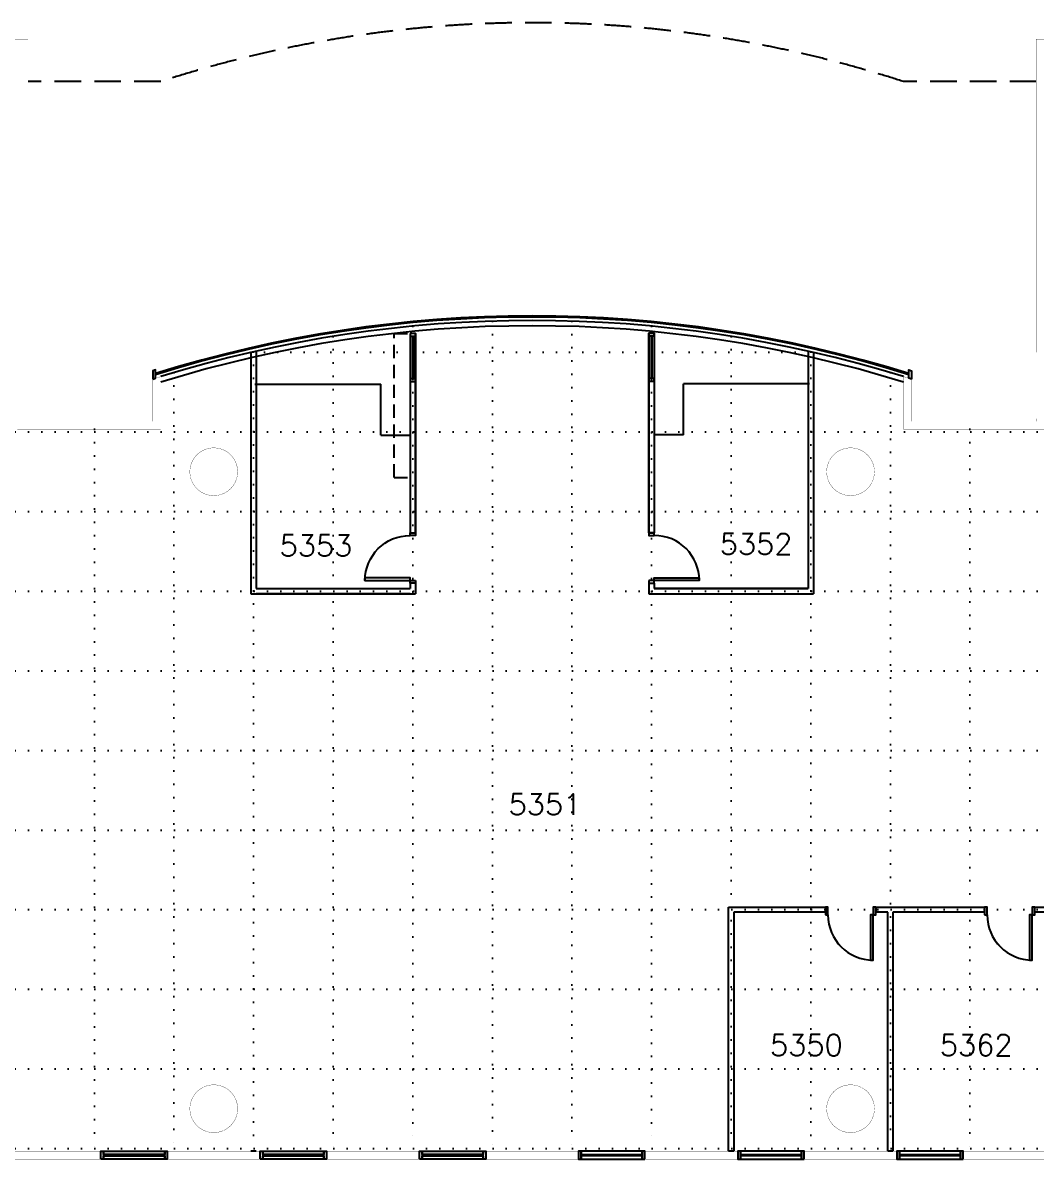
# Model space of a CAD drawing. Extents: x -68523 to 336700, y -113452 to 119396.
# Drawn here: x -9600 to 9500, y 17848 to 39259 of the extents above; entities that cross this region are included whole.
import ezdxf

# ---------------------------------------------------------------- set-up
doc = ezdxf.new("R2010")
doc.units = 0
doc.header["$LTSCALE"] = 1000
doc.header["$MEASUREMENT"] = 0
for name, pattern in [('S3144a$0$DASHED', [0.75, 0.5, -0.25]), ('S3144a$0$DOT', [0.25, 0, -0.25]), ('S3144a$0$HIDDEN', [0.375, 0.25, -0.125])]:
    doc.linetypes.add(name, pattern=pattern)
doc.layers.get('0').update_dxf_attribs({"linetype": 'CONTINUOUS'})
for name, color, linetype in [('S3144a$0$11', 14, 'CONTINUOUS'), ('S3144a$0$17', 14, 'CONTINUOUS'), ('S3144a$0$20', 7, 'CONTINUOUS'), ('S3144a$0$23', 7, 'CONTINUOUS'), ('S3144a$0$30', 1, 'CONTINUOUS'), ('S3144a$0$4', 7, 'CONTINUOUS'), ('S3144a$0$48', 2, 'CONTINUOUS'), ('S3144a$0$6', 7, 'CONTINUOUS'), ('S3144a$0$HGLAZED', 1, 'CONTINUOUS'), ('S3144a$0$NDRYWALL', 1, 'CONTINUOUS'), ('S3144a$0$ROOM-NO', 4, 'CONTINUOUS')]:
    doc.layers.add(name, color=color, linetype=linetype)
doc.styles.add('S3144a$0$STANDARD', font='SIMPLEX')

# ---------------------------------------------------------------- blocks, each defined once
blk = doc.blocks.new('S3144a$0$DR850')
at = {"layer": 'S3144a$0$30'}
for points in [[(0, 949.9981), (0, 899.9982), (100, 899.9982), (100, 949.9981)], [(0, 49.9999), (0, 0), (100, 0), (100, 49.9999)], [(100, 49.9999), (100, 99.9998), (949.9983, 99.9998), (949.9983, 49.9999)]]:
    blk.add_lwpolyline(points, close=True, dxfattribs=at)
blk.add_arc((100, 49.9999), 849.9983, 0, 90, dxfattribs=at)
blk = doc.blocks.new('S3144a$0$D950A')
at = {"layer": 'S3144a$0$30', "color": 14, "linetype": 'Continuous'}
for points in [[(0.05, 0.15), (0.1, 0.15), (0.1, 1), (0.05, 1)], [(0.05, 0.15), (0, 0.15), (0, 0), (0.05, 0)], [(0.95, 0.15), (0.9, 0.15), (0.9, 0), (0.95, 0)]]:
    blk.add_lwpolyline(points, close=True, dxfattribs=at)
blk.add_arc((0.05, 0.15), 0.85, 0, 90, dxfattribs=at)

msp = doc.modelspace()

# ---------------------------------------------------------------- linework, layer by layer
at = {"layer": 'S3144a$0$11', "color": 14, "linetype": 'Continuous', "const_width": 5}
for points in [[(-18499.8, 38950.1), (-9499.9, 38950.1), (-9500.2, 31749.9), (-7149.9, 31750), (-7149.9, 32544.5)], [(18500.3, 38949.9), (9500.3, 38949.9), (9500.3, 33050), (9765.3, 33050)], [(-6999.9, 32591.2), (-6999.9, 31600.1), (-9699.9, 31600.1)], [(7150.1, 32544.5), (7150.1, 31750), (9500.4, 31749.9), (9500.4, 31799.9), (14349.9, 31800), (14349.9, 31600), (7000.1, 31600.1), (7000.1, 32591.6)]]:
    msp.add_lwpolyline(points, dxfattribs=at)
for points in [[(-6999.9, 32591.2, 0.001648), (-7149.9, 32544.5, 0.001648)], [(7000.1, 32591.2, -0.001648), (7150.1, 32544.5, -0.001648)]]:
    msp.add_lwpolyline(points, format="xyb", dxfattribs=at)
at = {"layer": 'S3144a$0$17', "color": 14, "linetype": 'Continuous'}
for p, q in [((-2299.9, 28500.1), (-5199.9, 28500.1)), ((5200, 28600.1), (2300, 28600.1)), ((3700.1, 18000.1), (3700.1, 22600.1)), ((3700.1, 22600.1), (5525.1, 22600.1)), ((3800.1, 22500.1), (3800.1, 18000.1)), ((5525.1, 22500.1), (3800.1, 22500.1)), ((6475.1, 22600.1), (8525.1, 22600.1)), ((6700.1, 18000.1), (6700.1, 22500.1)), ((6800.1, 22500.1), (6800.1, 18000.1)), ((8525.1, 22500.1), (6800.1, 22500.1)), ((9475.1, 22600.1), (11525.1, 22600.1)), ((-5199.9, 18000.1), (-5299.9, 18000.1)), ((3800.1, 18000.1), (3700.1, 18000.1)), ((6800.1, 18000.1), (6700.1, 18000.1))]:
    msp.add_line(p, q, dxfattribs=at)
at = {"layer": 'S3144a$0$17', "color": 14, "linetype": 'S3144a$0$HIDDEN'}
for p, q in [((5525.1, 22600.1), (5525.1, 22500.1)), ((6700.1, 22500.1), (6475.1, 22500.1)), ((8525.1, 22600.1), (8525.1, 22500.1)), ((9475.1, 22500.1), (9475.1, 22600.1)), ((9700.1, 22500.1), (9475.1, 22500.1))]:
    msp.add_line(p, q, dxfattribs=at)
at = {"layer": 'S3144a$0$17'}
msp.add_line((6475.1, 22600.1), (6475.1, 22500.1), dxfattribs=at)
at = {"layer": 'S3144a$0$20', "color": 14, "linetype": 'Continuous'}
for points in [[(-7149.9, 32544.5), (-7099.9, 32560.4), (-7099.9, 32717.7), (-7149.9, 32701.9)], [(7150.1, 32544.5), (7100.1, 32560.4), (7100.1, 32717.7), (7150.1, 32701.9)]]:
    msp.add_lwpolyline(points, close=True, dxfattribs=at)
at = {"layer": 'S3144a$0$20', "linetype": 'Continuous', "const_width": 5}
for points in [[(-8124.9, 18000.1), (-8124.9, 17850.1), (-9874.9, 17850.1), (-9874.9, 18000.1)], [(-5124.9, 18000.1), (-5124.9, 17850.1), (-6874.9, 17850.1), (-6874.9, 18000.1)], [(-2124.9, 18000.1), (-2124.9, 17850.1), (-3874.9, 17850.1), (-3874.9, 18000.1)], [(875.1, 18000.1), (875.1, 17850.1), (-874.9, 17850.1), (-874.9, 18000.1)], [(2125.1, 18000.1), (2125.1, 17850.1), (3875.1, 17850.1), (3875.1, 18000.1)], [(5125.1, 18000.1), (5125.1, 17850.1), (6875.1, 17850.1), (6875.1, 18000.1)], [(8125.1, 18000.1), (8125.1, 17850.1), (9875.1, 17850.1), (9875.1, 18000.1)]]:
    msp.add_lwpolyline(points, close=True, dxfattribs=at)
at = {"layer": 'S3144a$0$20', "color": 14, "linetype": 'Continuous'}
for radius, start, end in [(23760, 72.61316, 107.38684), (23740, 72.59805, 107.40195), (23675, 72.80225, 107.19775)]:
    msp.add_arc((0.1, 9975.1), radius, start, end, dxfattribs=at)
at = {"layer": 'S3144a$0$23', "color": 14, "linetype": 'S3144a$0$DASHED'}
for p, q in [((-6999.9, 38150.1), (-9499.9, 38150.1)), ((9500.1, 38150.1), (7000.1, 38150.1))]:
    msp.add_line(p, q, dxfattribs=at)
at = {"layer": 'S3144a$0$23', "linetype": 'Continuous'}
for points in [[(-8124.9, 17850.1), (-8124.9, 18000.1), (-8074.9, 18000.1), (-8074.9, 17850.1)], [(-8074.9, 17935.1), (-8074.9, 18000.1), (-6924.9, 18000.1), (-6924.9, 17935.1)], [(-6924.9, 17850.1), (-6924.9, 18000.1), (-6874.9, 18000.1), (-6874.9, 17850.1)], [(-5124.9, 17850.1), (-5124.9, 18000.1), (-5074.9, 18000.1), (-5074.9, 17850.1)], [(-5074.9, 17935.1), (-5074.9, 18000.1), (-3924.9, 18000.1), (-3924.9, 17935.1)], [(-3924.9, 17850.1), (-3924.9, 18000.1), (-3874.9, 18000.1), (-3874.9, 17850.1)], [(-2124.9, 17850.1), (-2124.9, 18000.1), (-2074.9, 18000.1), (-2074.9, 17850.1)], [(-2074.9, 17935.1), (-2074.9, 18000.1), (-924.9, 18000.1), (-924.9, 17935.1)], [(-924.9, 17850.1), (-924.9, 18000.1), (-874.9, 18000.1), (-874.9, 17850.1)], [(925.1, 17850.1), (925.1, 18000.1), (875.1, 18000.1), (875.1, 17850.1)], [(2075.1, 17935.1), (2075.1, 18000.1), (925.1, 18000.1), (925.1, 17935.1)], [(2125.1, 17850.1), (2125.1, 18000.1), (2075.1, 18000.1), (2075.1, 17850.1)], [(3925.1, 17850.1), (3925.1, 18000.1), (3875.1, 18000.1), (3875.1, 17850.1)], [(5075.1, 17935.1), (5075.1, 18000.1), (3925.1, 18000.1), (3925.1, 17935.1)], [(5125.1, 17850.1), (5125.1, 18000.1), (5075.1, 18000.1), (5075.1, 17850.1)], [(6925.1, 17850.1), (6925.1, 18000.1), (6875.1, 18000.1), (6875.1, 17850.1)], [(8075.1, 17935.1), (8075.1, 18000.1), (6925.1, 18000.1), (6925.1, 17935.1)], [(8125.1, 17850.1), (8125.1, 18000.1), (8075.1, 18000.1), (8075.1, 17850.1)], [(-8074.9, 17850.1), (-8074.9, 17915.1), (-6924.9, 17915.1), (-6924.9, 17850.1)], [(-5074.9, 17850.1), (-5074.9, 17915.1), (-3924.9, 17915.1), (-3924.9, 17850.1)], [(-2074.9, 17850.1), (-2074.9, 17915.1), (-924.9, 17915.1), (-924.9, 17850.1)], [(2075.1, 17850.1), (2075.1, 17915.1), (925.1, 17915.1), (925.1, 17850.1)], [(5075.1, 17850.1), (5075.1, 17915.1), (3925.1, 17915.1), (3925.1, 17850.1)], [(8075.1, 17850.1), (8075.1, 17915.1), (6925.1, 17915.1), (6925.1, 17850.1)]]:
    msp.add_lwpolyline(points, close=True, dxfattribs=at)
at = {"layer": 'S3144a$0$23', "color": 14, "linetype": 'S3144a$0$DASHED'}
msp.add_arc((0.1, 16618.8), 22640.6, 71.99024, 108.00976, dxfattribs=at)
at = {"layer": 'S3144a$0$30', "color": 14, "linetype": 'Continuous'}
for p, q in [((5575.1, 22600.1), (5525.1, 22600.1)), ((5525.1, 22600.1), (5525.1, 22450.1)), ((5575.1, 22450.1), (5575.1, 22600.1)), ((6475.1, 22600.1), (6425.1, 22600.1)), ((6425.1, 22600.1), (6425.1, 22450.1)), ((6475.1, 22450.1), (6475.1, 22600.1)), ((8575.1, 22600.1), (8525.1, 22600.1)), ((8525.1, 22600.1), (8525.1, 22450.1)), ((8575.1, 22450.1), (8575.1, 22600.1)), ((9475.1, 22600.1), (9425.1, 22600.1)), ((9425.1, 22600.1), (9425.1, 22450.1)), ((9475.1, 22450.1), (9475.1, 22600.1)), ((5525.1, 22450.1), (5575.1, 22450.1)), ((6425.1, 22450.1), (6375.1, 22450.1)), ((6375.1, 22450.1), (6375.1, 21600.1)), ((6425.1, 22450.1), (6475.1, 22450.1)), ((6425.1, 21600.1), (6425.1, 22450.1)), ((8525.1, 22450.1), (8575.1, 22450.1)), ((9425.1, 22450.1), (9375.1, 22450.1)), ((9375.1, 22450.1), (9375.1, 21600.1)), ((9425.1, 22450.1), (9475.1, 22450.1)), ((9425.1, 21600.1), (9425.1, 22450.1)), ((6375.1, 21600.1), (6425.1, 21600.1)), ((9375.1, 21600.1), (9425.1, 21600.1))]:
    msp.add_line(p, q, dxfattribs=at)
for centre in [(6425.1, 22450.1), (9425.1, 22450.1)]:
    msp.add_ellipse(centre, major_axis=(601, 601), ratio=1, start_param=2.3561945, end_param=3.9269908, dxfattribs=at)
at = {"layer": 'S3144a$0$4', "color": 7, "linetype": 'S3144a$0$DOT'}
for p, q in [((-749.9, 33638.2), (-749.9, 18050.1)), ((750, 33638.2), (750, 18050.1)), ((-2249.9, 33542.9), (-2249.9, 18050.1)), ((2250, 33543), (2250, 18050.1)), ((-3749.9, 33351.2), (-3749.9, 18050.1)), ((3750, 33351.2), (3750, 18050.1)), ((-5296.1, 33050.1), (5296.3, 33050.1)), ((-5249.9, 33060.7), (-5249.9, 18050.1)), ((5250, 33060.7), (5250, 18050.1)), ((-6749.9, 32667.5), (-6749.9, 18050.1)), ((6750, 32667.5), (6750, 18050.1)), ((-32249.9, 31550.1), (54750, 31550.1)), ((-8249.9, 31600.1), (-8249.9, 18050.1)), ((8250, 31600.1), (8250, 18050.1)), ((-32249.9, 30050.1), (54750, 30050.1)), ((-32249.9, 28550.1), (54750, 28550.1)), ((-32249.9, 27050.1), (54750, 27050.1)), ((-32249.9, 25550.1), (54750, 25550.1)), ((-32249.9, 24050.1), (54750, 24050.1)), ((-32249.9, 22550.1), (54750, 22550.1)), ((-32249.9, 21050.1), (54750, 21050.1)), ((-32249.9, 19550.1), (54750, 19550.1)), ((-32249.9, 18050.1), (54750, 18050.1))]:
    msp.add_line(p, q, dxfattribs=at)
at = {"layer": 'S3144a$0$4', "linetype": 'S3144a$0$DOT'}
for p, q in [((-749.9, 33638.2), (-749.9, 18050.1)), ((750, 33638.2), (750, 18050.1)), ((-2249.9, 33542.9), (-2249.9, 18050.1)), ((2250, 33543), (2250, 18050.1)), ((-3749.9, 33351.2), (-3749.9, 18050.1)), ((3750, 33351.2), (3750, 18050.1)), ((-5296.1, 33050.1), (5296.3, 33050.1)), ((-5249.9, 33060.7), (-5249.9, 18050.1)), ((5250, 33060.7), (5250, 18050.1)), ((-6749.9, 32667.5), (-6749.9, 18050.1)), ((6750, 32667.5), (6750, 18050.1)), ((-32249.9, 31550.1), (54750, 31550.1)), ((-8249.9, 31600.1), (-8249.9, 18050.1)), ((8250, 31600.1), (8250, 18050.1)), ((-32249.9, 30050.1), (54750, 30050.1)), ((-32249.9, 28550.1), (54750, 28550.1)), ((-32249.9, 27050.1), (54750, 27050.1)), ((-32249.9, 25550.1), (54750, 25550.1)), ((-32249.9, 24050.1), (54750, 24050.1)), ((-32249.9, 22550.1), (54750, 22550.1)), ((-32249.9, 21050.1), (54750, 21050.1)), ((-32249.9, 19550.1), (54750, 19550.1)), ((-32249.9, 18050.1), (54750, 18050.1))]:
    msp.add_line(p, q, dxfattribs=at)
at = {"layer": 'S3144a$0$48', "color": 14, "linetype": 'Continuous'}
msp.add_arc((0.1, 9975.1), 23575, 72.72701, 107.27299, dxfattribs=at)
at = {"layer": 'S3144a$0$6', "color": 14, "linetype": 'Continuous', "const_width": 5}
for points in [[(-5549.9, 30800.1, 1), (-6449.9, 30800.1, 1)], [(6450.1, 30800.1, 1), (5550.1, 30800.1, 1)]]:
    msp.add_lwpolyline(points, format="xyb", close=True, dxfattribs=at)
at = {"layer": 'S3144a$0$6', "color": 3, "linetype": 'Continuous', "const_width": 5}
for points in [[(-5549.9, 18800.1, 1), (-6449.9, 18800.1, 1)], [(6450.1, 18800.1, 1), (5550.1, 18800.1, 1)]]:
    msp.add_lwpolyline(points, format="xyb", close=True, dxfattribs=at)
at = {"layer": 'S3144a$0$HGLAZED', "linetype": 'Continuous'}
for p, q in [((-2254.9, 33352), (-2254.9, 32552)), ((-2244.9, 33352), (-2244.9, 32552)), ((2245, 33359.6), (2245, 32559.6)), ((2255, 33359.6), (2255, 32559.6))]:
    msp.add_line(p, q, dxfattribs=at)
at = {"layer": 'S3144a$0$HGLAZED'}
for points in [[(2200, 33409.6), (2200, 33359.6), (2300, 33359.6), (2300, 33409.6)], [(-2299.9, 33402), (-2299.9, 33352), (-2199.9, 33352), (-2199.9, 33402)], [(-2299.9, 32552), (-2299.9, 32502), (-2199.9, 32502), (-2199.9, 32552)], [(2200, 32559.6), (2200, 32509.6), (2300, 32509.6), (2300, 32559.6)]]:
    msp.add_lwpolyline(points, close=True, dxfattribs=at)
at = {"layer": 'S3144a$0$NDRYWALL', "color": 14, "linetype": 'S3144a$0$HIDDEN'}
for p, q in [((-2599.9, 30690), (-2599.9, 33406.3)), ((-2599.9, 33406.3), (-2299.9, 33402)), ((-2599.9, 30690), (-2299.9, 30690))]:
    msp.add_line(p, q, dxfattribs=at)
at = {"layer": 'S3144a$0$NDRYWALL', "color": 14, "linetype": 'Continuous'}
for p, q in [((2200, 33409.6), (2200, 29650.1)), ((2200, 33409.6), (2200, 29650.1)), ((2300, 33409.6), (2300, 29650.1)), ((2300, 33409.6), (2300, 29650.1)), ((-2299.9, 33402), (-2299.9, 29650.1)), ((-2299.9, 33402), (-2299.9, 29650.1)), ((-2199.9, 33402), (-2199.9, 29650.1)), ((-2199.9, 33402), (-2199.9, 29650.1)), ((-5299.9, 33049.2), (-5299.9, 28500.1)), ((-5199.9, 33072), (-5199.9, 28600.1)), ((5200, 33072), (5200, 28600.1)), ((5300, 33049.3), (5300, 28500.1)), ((2200, 28700.1), (2200, 28500.1)), ((2300, 28700.1), (2300, 28600.1)), ((2300, 28700.1), (2300, 28600.1)), ((-5299.9, 28500.1), (-2199.9, 28500.1)), ((-5199.9, 28600.1), (-2299.9, 28600.1)), ((2200, 28500.1), (5300, 28500.1)), ((2300, 28600.1), (5200, 28600.1))]:
    msp.add_line(p, q, dxfattribs=at)
at = {"layer": 'S3144a$0$NDRYWALL', "color": 14}
for p, q in [((-5225, 32450), (-2849.9, 32450)), ((-2849.9, 31490), (-2849.9, 32450)), ((5225.1, 32457.6), (2850, 32457.6)), ((2850, 31497.6), (2850, 32457.6)), ((-2849.9, 31490), (-2299.9, 31490)), ((2850, 31497.6), (2300, 31497.6)), ((-2299.9, 29650.1), (-2199.9, 29650.1)), ((-2299.9, 29650.1), (-2199.9, 29650.1)), ((2200, 29650.1), (2300, 29650.1)), ((2200, 29650.1), (2300, 29650.1)), ((-2299.9, 28700.1), (-2299.9, 28600.1)), ((-2199.9, 28700.1), (-2199.9, 28500.1)), ((2200, 28700.1), (2300, 28700.1)), ((2200, 28700.1), (2300, 28700.1))]:
    msp.add_line(p, q, dxfattribs=at)
for points in [[(2300, 33409.6), (2300, 29650.1), (2200, 29650.1), (2200, 33409.6)], [(-2299.9, 33402), (-2299.9, 29650.1), (-2199.9, 29650.1), (-2199.9, 33402)], [(-2299.9, 33402), (-2299.9, 29650.1), (-2199.9, 29650.1), (-2199.9, 33402)]]:
    msp.add_lwpolyline(points, close=True, dxfattribs=at)

# ---------------------------------------------------------------- block references
at = {"linetype": 'S3144a$0$HIDDEN', "xscale": 999.9979999999999, "yscale": 999.9979999999999, "zscale": 1000, "rotation": 180}
for p in [(6475.1, 22600.1), (9475.1, 22600.1)]:
    msp.add_blockref('S3144a$0$D950A', p, dxfattribs=at)
at = {"layer": 'S3144a$0$NDRYWALL', "color": 2, "xscale": -1}
msp.add_blockref('S3144a$0$DR850', (-2199.9, 28700.1), dxfattribs=at)
at = {"layer": 'S3144a$0$NDRYWALL', "color": 2}
msp.add_blockref('S3144a$0$DR850', (2200, 28700.1), dxfattribs=at)

# ---------------------------------------------------------------- texts
at = {"layer": 'S3144a$0$ROOM-NO', "style": 'S3144a$0$STANDARD'}
for s, p in [('5353', (-4759.4, 29209.2)), ('5352', (3534.6, 29238.2)), ('5351', (-444.2, 24334.6)), ('5350', (4481.8, 19798.4)), ('5362', (7681.8, 19798.4))]:
    msp.add_text(s, height=400, dxfattribs=at).set_placement(p)

doc.saveas('drawing.dxf')
